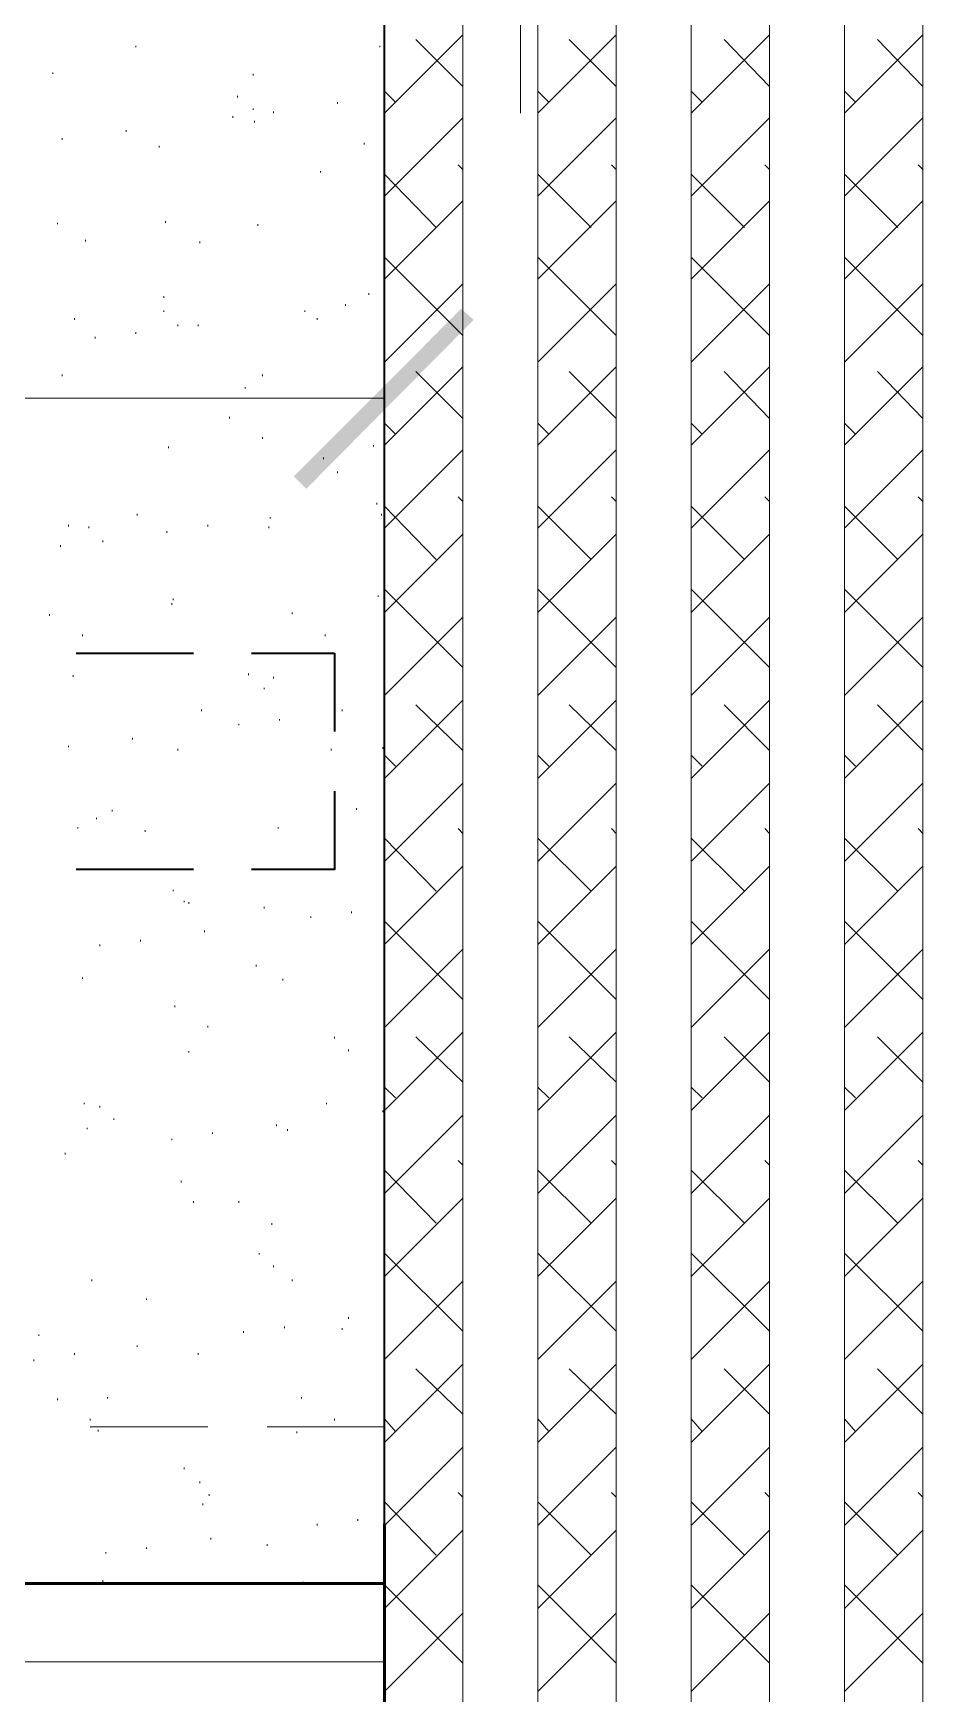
# Model space of a CAD drawing. Header units: inches. Extents: x 5 to 516, y -193 to 129.
# Drawn here: x 75.467 to 77.362, y -88.185 to -84.65 of the extents above; entities that cross this region are included whole.
import ezdxf

# ---------------------------------------------------------------- set-up
doc = ezdxf.new("R2010")
doc.units = ezdxf.units.IN
doc.header["$MEASUREMENT"] = 0
doc.layers.add('PDF4_Geometry', color=7, linetype='Continuous')
doc.layers.add('PDF4_Solid Fills', color=7, linetype='Continuous')

msp = doc.modelspace()

# ---------------------------------------------------------------- linework, layer by layer
at = {"layer": 'PDF4_Geometry', "lineweight": 35}
for points in [[(76.2154243, -98.2829846), (76.2154243, -79.969649)], [(75.5587538, -85.9696495), (75.8087539, -85.9696495)], [(75.9320856, -85.9696495), (76.1087522, -85.9696495)], [(76.1087552, -85.9696495), (76.1087552, -86.1363162)], [(76.1087552, -86.2629845), (76.1087552, -86.4296512), (75.9320885, -86.4296512)], [(75.8087539, -86.4296512), (75.5587538, -86.4296512)]]:
    msp.add_lwpolyline(points, dxfattribs=at)
at = {"layer": 'PDF4_Geometry', "lineweight": 15}
for points in [[(76.382091, -97.7829846), (76.382091, -80.0329832), (76.2154243, -80.0329832), (76.2154243, -97.7829846)], [(76.7087512, -97.7829846), (76.7087512, -80.0329832), (76.5420845, -80.0329832), (76.5420845, -97.7829846)], [(77.0354182, -97.7829846), (77.0354182, -80.0329832), (76.8687515, -80.0329832), (76.8687515, -97.7829846)], [(77.3620851, -97.7829846), (77.3620851, -80.0329832), (77.1954185, -80.0329832), (77.1954185, -97.7829846)]]:
    msp.add_lwpolyline(points, close=True, dxfattribs=at)
for points in [[(76.5054227, -84.8196487), (76.5054227, -83.452982)], [(76.2154243, -84.5863181), (76.2154243, -85.6763182)], [(75.6854255, -84.6796493), (75.6854255, -84.6763157)], [(76.2054282, -84.6796493), (76.2054282, -84.6763157)], [(75.5087592, -84.7363158), (75.5087592, -84.7329826)], [(75.9354255, -84.739649), (75.9354255, -84.7363158)], [(75.9020936, -84.7863159), (75.9020936, -84.7829823)], [(76.1154284, -84.7996491), (76.1154284, -84.7963159)], [(75.892094, -84.8296492), (75.892094, -84.826316)], [(75.9354255, -84.8129824), (75.9354255, -84.8096491)], [(75.9387588, -84.8396492), (75.9387588, -84.836316)], [(75.9787605, -84.8196491), (75.9787605, -84.816316)], [(75.5287618, -84.8763156), (75.5287618, -84.8729824)], [(75.6654263, -84.8596493), (75.6654263, -84.8563156)], [(75.7354269, -84.8929825), (75.7354269, -84.8896493)], [(76.1720928, -84.8863156), (76.1720928, -84.8829825)], [(76.0787598, -84.9463158), (76.0787598, -84.9429826)], [(75.7487597, -85.0529823), (75.7487597, -85.0496492)], [(75.5187588, -85.0563159), (75.5187588, -85.0529823)], [(75.9454285, -85.0596492), (75.9454285, -85.0563159)], [(75.5787598, -85.0929824), (75.5787598, -85.0896492)], [(75.8220934, -85.096316), (75.8220934, -85.0929824)], [(75.7454265, -85.2129826), (75.7454265, -85.209649)], [(76.1320944, -85.2296491), (76.1320944, -85.2263158)], [(76.1820924, -85.2063158), (76.1820924, -85.2029826)], [(75.5554274, -85.2596491), (75.5554274, -85.2563159)], [(75.7454265, -85.2429827), (75.7454265, -85.2396491)], [(76.0454279, -85.2429827), (76.0454279, -85.2396491)], [(76.0720934, -85.2596491), (76.0720934, -85.2563159)], [(75.598759, -85.2996492), (75.598759, -85.296316)], [(75.6854255, -85.2896491), (75.6854255, -85.286316)], [(75.7754286, -85.2729823), (75.7754286, -85.2696491)], [(75.8187603, -85.2729823), (75.8187603, -85.2696491)], [(75.5287618, -85.3796493), (75.5287618, -85.3763157)], [(75.9187595, -85.4063157), (75.9187595, -85.4029825)], [(75.9554282, -85.3796493), (75.9554282, -85.3763157)], [(75.838756, -85.4263179), (71.7154223, -85.4263179), (67.5887554, -85.4263179)], [(76.2154243, -85.4263179), (75.8387577, -85.4263179)], [(75.8854276, -85.469649), (75.8854276, -85.4663159)], [(75.9554282, -85.5129827), (75.9554282, -85.5096491)], [(75.7554261, -85.5329824), (75.7554261, -85.5296491)], [(76.1920953, -85.5296491), (76.1920953, -85.526316)], [(76.0854262, -85.556316), (76.0854262, -85.5529824)], [(76.1154284, -85.586316), (76.1154284, -85.5829824)], [(76.1987617, -85.6529825), (76.1987617, -85.6496494)], [(75.6887587, -85.6763158), (75.6887587, -85.6729826)], [(75.9720941, -85.6829826), (75.9720941, -85.6796494)], [(76.2087613, -85.6763158), (76.2087613, -85.6729826)], [(75.5420946, -85.699649), (75.5420946, -85.6963158)], [(75.5854262, -85.7029827), (75.5854262, -85.699649)], [(75.7520929, -85.7129827), (75.7520929, -85.709649)], [(75.8387594, -85.699649), (75.8387594, -85.6963158)], [(75.9687609, -85.7029827), (75.9687609, -85.699649)], [(75.5254286, -85.7429827), (75.5254286, -85.7396491)], [(75.6154283, -85.7329827), (75.6154283, -85.7296491)], [(75.7620925, -85.8663157), (75.7620925, -85.8629825)], [(75.7654257, -85.8563157), (75.7654257, -85.8529825)], [(76.2020949, -85.8496493), (76.2020949, -85.8463161)], [(75.5020928, -85.8896493), (75.5020928, -85.8863157)], [(76.0187589, -85.8863157), (76.0187589, -85.8829826)], [(75.5720934, -85.9329826), (75.5720934, -85.9296494)], [(76.0887594, -85.9329826), (76.0887594, -85.9296494)], [(75.5520942, -86.0196492), (75.5520942, -86.016316)], [(75.9254259, -86.016316), (75.9254259, -86.0129828)], [(75.9787605, -86.0229823), (75.9787605, -86.0196492)], [(75.9587613, -86.046316), (75.9587613, -86.0429824)], [(75.8254266, -86.0929825), (75.8254266, -86.0896493)], [(75.9920933, -86.1129825), (75.9920933, -86.1096494)], [(76.125428, -86.0929825), (76.125428, -86.0896493)], [(75.9054268, -86.1229825), (75.9054268, -86.1196494)], [(75.5420946, -86.1696494), (75.5420946, -86.1663158)], [(75.6787591, -86.1529826), (75.6787591, -86.1496494)], [(75.7754286, -86.1763158), (75.7754286, -86.1729826)], [(76.1020922, -86.1763158), (76.1020922, -86.1729826)], [(76.2120946, -86.1729826), (76.2120946, -86.1696494)], [(75.6020922, -86.3229825), (75.6020922, -86.3196493)], [(75.6354276, -86.306316), (75.6354276, -86.3029824)], [(76.1554268, -86.3029824), (76.1554268, -86.2996493)], [(75.5620938, -86.3429825), (75.5620938, -86.3396493)], [(75.7054281, -86.3496493), (75.7054281, -86.3463161)], [(75.9887601, -86.3429825), (75.9887601, -86.3396493)], [(75.7654257, -86.4763159), (75.7654257, -86.4729827)], [(75.7887615, -86.4996492), (75.7887615, -86.496316)], [(75.798761, -86.5029828), (75.798761, -86.4996492)], [(75.9587613, -86.5129828), (75.9587613, -86.5096492)], [(76.0587607, -86.5329824), (76.0587607, -86.5296492)], [(76.1454272, -86.5229824), (76.1454272, -86.5196492)], [(75.832093, -86.5629825), (75.832093, -86.5596493)], [(75.608762, -86.5929825), (75.608762, -86.5896493)], [(75.6954285, -86.5829825), (75.6954285, -86.5796493)], [(75.9420953, -86.6363158), (75.9420953, -86.6329826)], [(75.5720934, -86.6629827), (75.5720934, -86.6596494)], [(75.9987597, -86.6663158), (75.9987597, -86.6629827)], [(75.7687589, -86.7229827), (75.7687589, -86.7196491)], [(75.8387594, -86.766316), (75.8387594, -86.7629828)], [(75.798761, -86.8196493), (75.798761, -86.8163161)], [(76.108762, -86.7896492), (76.108762, -86.7863161)], [(76.1387608, -86.8163161), (76.1387608, -86.8129825)], [(75.5754266, -86.9296495), (75.5754266, -86.9263159)], [(75.608762, -86.9363159), (75.608762, -86.9329827)], [(75.6387607, -86.9629828), (75.6387607, -86.9596491)], [(76.0920926, -86.9296495), (76.0920926, -86.9263159)], [(76.2120946, -86.9463159), (76.2120946, -86.9429828)], [(75.582093, -86.9829828), (75.582093, -86.9796492)], [(75.848759, -86.9929828), (75.848759, -86.9896492)], [(75.9854269, -86.976316), (75.9854269, -86.9729828)], [(76.0087593, -86.986316), (76.0087593, -86.9829828)], [(75.7620925, -87.006316), (75.7620925, -87.0029828)], [(75.5354282, -87.0363161), (75.5354282, -87.0329825)], [(75.782095, -87.0963162), (75.782095, -87.0929825)], [(75.8087606, -87.1396494), (75.8087606, -87.1363158)], [(75.9054268, -87.1396494), (75.9054268, -87.1363158)], [(75.9754273, -87.1863159), (75.9754273, -87.1829827)], [(75.9487617, -87.2496492), (75.9487617, -87.2463161)], [(75.9787605, -87.2763157), (75.9787605, -87.2729824)], [(75.5920926, -87.3063161), (75.5920926, -87.3029829)], [(76.0187589, -87.3063161), (76.0187589, -87.3029829)], [(75.7087613, -87.3463162), (75.7087613, -87.342983)], [(76.1387608, -87.3863163), (76.1387608, -87.3829831)], [(75.4787604, -87.4229823), (75.4787604, -87.4196491)], [(75.9154264, -87.4163159), (75.9154264, -87.4129827)], [(76.0020929, -87.4063163), (76.0020929, -87.4029823)], [(76.125428, -87.4096495), (76.125428, -87.4063163)], [(75.6887587, -87.4463164), (75.6887587, -87.4429823)], [(75.4687609, -87.476316), (75.4687609, -87.4729828)], [(75.5554274, -87.4629824), (75.5554274, -87.4596492)], [(75.8187603, -87.4629824), (75.8187603, -87.4596492)], [(75.5187588, -87.5596494), (75.5187588, -87.5563161)], [(75.625428, -87.5563161), (75.625428, -87.552983)], [(76.0387615, -87.5563161), (76.0387615, -87.552983)], [(75.838756, -87.6163171), (75.588756, -87.6163171)], [(75.5887594, -87.6029826), (75.5887594, -87.5996494)], [(75.6054254, -87.6263159), (75.6054254, -87.6229826)], [(76.2154243, -87.6163171), (75.9654243, -87.6163171)], [(76.0287619, -87.6296491), (76.0287619, -87.6263159)], [(76.108762, -87.6029826), (76.108762, -87.5996494)], [(75.7887615, -87.706316), (75.7887615, -87.7029828)], [(75.8220934, -87.7363156), (75.8220934, -87.7329824)], [(75.8420926, -87.7629829), (75.8420926, -87.7596497)], [(75.8287598, -87.7829829), (75.8287598, -87.7796498)], [(76.0720934, -87.8263162), (76.0720934, -87.822983)], [(76.15876, -87.8163158), (76.15876, -87.8129826)], [(75.7087613, -87.8763159), (75.7087613, -87.8729827)], [(75.8454258, -87.8563158), (75.8454258, -87.8529827)], [(75.9654277, -87.8696495), (75.9654277, -87.8663163)], [(75.6220948, -87.8863163), (75.6220948, -87.8829831)], [(75.6154283, -87.9463164), (75.6154283, -87.9429824)], [(76.0420947, -87.9496496), (76.0420947, -87.9463164)], [(76.2154243, -88.1163172), (24.1287536, -88.1163172)]]:
    msp.add_lwpolyline(points, dxfattribs=at)
at = {"layer": 'PDF4_Geometry', "color": 8, "lineweight": 15, "true_color": 0x808080}
for points in [[(76.2154243, -84.8196487), (76.382091, -84.652982)], [(76.382091, -84.7629844), (76.282091, -84.6629844)], [(76.5420845, -84.8196487), (76.7087512, -84.652982)], [(76.7087512, -84.7629844), (76.6087512, -84.6629844)], [(76.8687515, -84.8196487), (77.0354182, -84.652982)], [(77.0354182, -84.7629844), (76.9387515, -84.6629844)], [(77.1954185, -84.8196487), (77.3620851, -84.652982)], [(77.3620851, -84.7629844), (77.2654185, -84.6629844)], [(76.2387533, -84.7963163), (76.21542, -84.772983)], [(76.5654203, -84.7963163), (76.542087, -84.772983)], [(76.8920873, -84.7963163), (76.8687539, -84.772983)], [(77.2187542, -84.7963163), (77.1954209, -84.772983)], [(76.2154243, -84.9963184), (76.382091, -84.8296517)], [(76.5420845, -84.9963184), (76.7087512, -84.8296517)], [(76.8687515, -84.9963184), (77.0354182, -84.8296517)], [(77.1954185, -84.9963184), (77.3620851, -84.8296517)], [(76.382091, -84.9396506), (76.372091, -84.9296506)], [(76.7087512, -84.9396506), (76.6987512, -84.9296506)], [(77.0354182, -84.9396506), (77.0254182, -84.9296506)], [(77.3620851, -84.9396506), (77.3520851, -84.9296506)], [(76.3254233, -85.0629824), (76.2154233, -84.949649)], [(76.65542, -85.0629824), (76.5420867, -84.949649)], [(76.982087, -85.0629824), (76.8687537, -84.949649)], [(77.308754, -85.0629824), (77.1954206, -84.949649)], [(76.2154243, -85.1729847), (76.382091, -85.006318)], [(76.5420845, -85.1729847), (76.7087512, -85.006318)], [(76.8687515, -85.1729847), (77.0354182, -85.006318)], [(77.1954185, -85.1729847), (77.3620851, -85.006318)], [(76.382091, -85.2929832), (76.2154243, -85.1263165)], [(76.7087512, -85.2929832), (76.5420845, -85.1263165)], [(77.0354182, -85.2929832), (76.8687515, -85.1263165)], [(77.3620851, -85.2929832), (77.1954185, -85.1263165)], [(76.2154243, -85.3496509), (76.382091, -85.1829843)], [(76.5420845, -85.3496509), (76.7087512, -85.1829843)], [(76.8687515, -85.3496509), (77.0354182, -85.1829843)], [(77.1954185, -85.3496509), (77.3620851, -85.1829843)], [(76.2154243, -85.5263172), (76.382091, -85.3596505)], [(76.382091, -85.4696495), (76.282091, -85.3696495)], [(76.5420845, -85.5263172), (76.7087512, -85.3596505)], [(76.7087512, -85.4696495), (76.6087512, -85.3696495)], [(76.8687515, -85.5263172), (77.0354182, -85.3596505)], [(77.0354182, -85.4696495), (76.9387515, -85.3696495)], [(77.1954185, -85.5263172), (77.3620851, -85.3596505)], [(77.3620851, -85.4696495), (77.2654185, -85.3696495)], [(76.2387533, -85.5029848), (76.21542, -85.4796515)], [(76.5654203, -85.5029848), (76.542087, -85.4796515)], [(76.8920873, -85.5029848), (76.8687539, -85.4796515)], [(77.2187542, -85.5029848), (77.1954209, -85.4796515)], [(76.2154243, -85.7029835), (76.382091, -85.5363168)], [(76.5420845, -85.7029835), (76.7087512, -85.5363168)], [(76.8687515, -85.7029835), (77.0354182, -85.5363168)], [(77.1954185, -85.7029835), (77.3620851, -85.5363168)], [(76.382091, -85.6463157), (76.372091, -85.6363157)], [(76.7087512, -85.6463157), (76.6987512, -85.6363157)], [(77.0354182, -85.6463157), (77.0254182, -85.6363157)], [(77.3620851, -85.6463157), (77.3520851, -85.6363157)], [(76.3254233, -85.7696508), (76.2154233, -85.6563175)], [(76.65542, -85.7696508), (76.5420867, -85.6563175)], [(76.982087, -85.7696508), (76.8687537, -85.6563175)], [(77.308754, -85.7696508), (77.1954206, -85.6563175)], [(76.2154243, -85.882983), (76.382091, -85.7163163)], [(76.5420845, -85.882983), (76.7087512, -85.7163163)], [(76.8687515, -85.882983), (77.0354182, -85.7163163)], [(77.1954185, -85.882983), (77.3620851, -85.7163163)], [(76.382091, -85.9996517), (76.2154243, -85.832985)], [(76.7087512, -85.9996517), (76.5420845, -85.832985)], [(77.0354182, -85.9996517), (76.8687515, -85.832985)], [(77.3620851, -85.9996517), (77.1954185, -85.832985)], [(76.2154243, -86.0596492), (76.382091, -85.8929826)], [(76.5420845, -86.0596492), (76.7087512, -85.8929826)], [(76.8687515, -86.0596492), (77.0354182, -85.8929826)], [(77.1954185, -86.0596492), (77.3620851, -85.8929826)], [(76.2154243, -86.2363155), (76.382091, -86.0696488)], [(76.5420845, -86.2363155), (76.7087512, -86.0696488)], [(76.8687515, -86.2363155), (77.0354182, -86.0696488)], [(77.1954185, -86.2363155), (77.3620851, -86.0696488)], [(76.382091, -86.1763179), (76.282091, -86.0796513)], [(76.7087512, -86.1763179), (76.6087512, -86.0796513)], [(77.0354182, -86.1763179), (76.9387515, -86.0796513)], [(77.3620851, -86.1763179), (77.2654185, -86.0796513)], [(76.2387533, -86.2096499), (76.21542, -86.1863166)], [(76.5654203, -86.2096499), (76.542087, -86.1863166)], [(76.8920873, -86.2096499), (76.8687539, -86.1863166)], [(77.2187542, -86.2096499), (77.1954209, -86.1863166)], [(76.2154243, -86.4129852), (76.382091, -86.2463185)], [(76.5420845, -86.4129852), (76.7087512, -86.2463185)], [(76.8687515, -86.4129852), (77.0354182, -86.2463185)], [(77.1954185, -86.4129852), (77.3620851, -86.2463185)], [(76.382091, -86.3529842), (76.372091, -86.3429842)], [(76.7087512, -86.3529842), (76.6987512, -86.3429842)], [(77.0354182, -86.3529842), (77.0254182, -86.3429842)], [(77.3620851, -86.3529842), (77.3520851, -86.3429842)], [(76.3254233, -86.4763159), (76.2154233, -86.3629826)], [(76.65542, -86.4763159), (76.5420867, -86.3629826)], [(76.982087, -86.4763159), (76.8687537, -86.3629826)], [(77.308754, -86.4763159), (77.1954206, -86.3629826)], [(76.2154243, -86.5896514), (76.382091, -86.4229848)], [(76.5420845, -86.5896514), (76.7087512, -86.4229848)], [(76.8687515, -86.5896514), (77.0354182, -86.4229848)], [(77.1954185, -86.5896514), (77.3620851, -86.4229848)], [(76.382091, -86.7063168), (76.2154243, -86.5396501)], [(76.7087512, -86.7063168), (76.5420845, -86.5396501)], [(77.0354182, -86.7063168), (76.8687515, -86.5396501)], [(77.3620851, -86.7063168), (77.1954185, -86.5396501)], [(76.2154243, -86.7663177), (76.382091, -86.599651)], [(76.5420845, -86.7663177), (76.7087512, -86.599651)], [(76.8687515, -86.7663177), (77.0354182, -86.599651)], [(77.1954185, -86.7663177), (77.3620851, -86.599651)], [(76.2154243, -86.942984), (76.382091, -86.7763173)], [(76.5420845, -86.942984), (76.7087512, -86.7763173)], [(76.8687515, -86.942984), (77.0354182, -86.7763173)], [(77.1954185, -86.942984), (77.3620851, -86.7763173)], [(76.382091, -86.882983), (76.282091, -86.7863164)], [(76.7087512, -86.882983), (76.6087512, -86.7863164)], [(77.0354182, -86.882983), (76.9387515, -86.7863164)], [(77.3620851, -86.882983), (77.2654185, -86.7863164)], [(76.2387533, -86.9163184), (76.21542, -86.8929851)], [(76.5654203, -86.9163184), (76.542087, -86.8929851)], [(76.8920873, -86.9163184), (76.8687539, -86.8929851)], [(77.2187542, -86.9163184), (77.1954209, -86.8929851)], [(76.2154243, -87.1196503), (76.382091, -86.9529836)], [(76.5420845, -87.1196503), (76.7087512, -86.9529836)], [(76.8687515, -87.1196503), (77.0354182, -86.9529836)], [(77.1954185, -87.1196503), (77.3620851, -86.9529836)], [(76.382091, -87.0596493), (76.372091, -87.0496493)], [(76.7087512, -87.0596493), (76.6987512, -87.0496493)], [(77.0354182, -87.0596493), (77.0254182, -87.0496493)], [(77.3620851, -87.0596493), (77.3520851, -87.0496493)], [(76.3254233, -87.1829844), (76.2154233, -87.0696511)], [(76.65542, -87.1829844), (76.5420867, -87.0696511)], [(76.982087, -87.1829844), (76.8687537, -87.0696511)], [(77.308754, -87.1829844), (77.1954206, -87.0696511)], [(76.2154243, -87.2963165), (76.382091, -87.1296499)], [(76.5420845, -87.2963165), (76.7087512, -87.1296499)], [(76.8687515, -87.2963165), (77.0354182, -87.1296499)], [(77.1954185, -87.2963165), (77.3620851, -87.1296499)], [(76.382091, -87.4129853), (76.2154243, -87.2463186)], [(76.7087512, -87.4129853), (76.5420845, -87.2463186)], [(77.0354182, -87.4129853), (76.8687515, -87.2463186)], [(77.3620851, -87.4129853), (77.1954185, -87.2463186)], [(76.2154243, -87.4729828), (76.382091, -87.3063161)], [(76.5420845, -87.4729828), (76.7087512, -87.3063161)], [(76.8687515, -87.4729828), (77.0354182, -87.3063161)], [(77.1954185, -87.4729828), (77.3620851, -87.3063161)], [(76.2154243, -87.6496525), (76.382091, -87.4829858)], [(76.5420845, -87.6496525), (76.7087512, -87.4829858)], [(76.8687515, -87.6496525), (77.0354182, -87.4829858)], [(77.1954185, -87.6496525), (77.3620851, -87.4829858)], [(76.382091, -87.5896515), (76.282091, -87.4929849)], [(76.7087512, -87.5896515), (76.6087512, -87.4929849)], [(77.0354182, -87.5896515), (76.9387515, -87.4929849)], [(77.3620851, -87.5896515), (77.2654185, -87.4929849)], [(76.2387533, -87.6263167), (76.21542, -87.59965)], [(76.5654203, -87.6263167), (76.542087, -87.59965)], [(76.8920873, -87.6263167), (76.8687539, -87.59965)], [(77.2187542, -87.6263167), (77.1954209, -87.59965)], [(76.2154243, -87.8263154), (76.382091, -87.6596487)], [(76.5420845, -87.8263154), (76.7087512, -87.6596487)], [(76.8687515, -87.8263154), (77.0354182, -87.6596487)], [(77.1954185, -87.8263154), (77.3620851, -87.6596487)], [(76.382091, -87.7663178), (76.372091, -87.7563178)], [(76.7087512, -87.7663178), (76.6987512, -87.7563178)], [(77.0354182, -87.7663178), (77.0254182, -87.7563178)], [(77.3620851, -87.7663178), (77.3520851, -87.7563178)], [(76.3254233, -87.8896495), (76.2154233, -87.7763162)], [(76.65542, -87.8896495), (76.5420867, -87.7763162)], [(76.982087, -87.8896495), (76.8687537, -87.7763162)], [(77.308754, -87.8896495), (77.1954206, -87.7763162)], [(76.2154243, -88.002985), (76.382091, -87.8363183)], [(76.5420845, -88.002985), (76.7087512, -87.8363183)], [(76.8687515, -88.002985), (77.0354182, -87.8363183)], [(77.1954185, -88.002985), (77.3620851, -87.8363183)], [(76.382091, -88.1196503), (76.2154243, -87.9529837)], [(76.7087512, -88.1196503), (76.5420845, -87.9529837)], [(77.0354182, -88.1196503), (76.8687515, -87.9529837)], [(77.3620851, -88.1196503), (77.1954185, -87.9529837)], [(76.2154243, -88.1796513), (76.382091, -88.0129846)], [(76.5420845, -88.1796513), (76.7087512, -88.0129846)], [(76.8687515, -88.1796513), (77.0354182, -88.0129846)], [(77.1954185, -88.1796513), (77.3620851, -88.0129846)]]:
    msp.add_lwpolyline(points, dxfattribs=at)
at = {"layer": 'PDF4_Geometry', "lineweight": 50}
msp.add_lwpolyline([(76.2154243, -87.9496505), (76.2154243, -87.8229838)], dxfattribs=at)
msp.add_lwpolyline([(76.215421, -87.9496505), (76.215421, -88.9496506), (24.1287503, -88.9496506), (24.1287503, -88.1163172), (23.9620836, -88.1163172), (23.9620836, -87.9496505)], close=True, dxfattribs=at)
at = {"layer": 'PDF4_Solid Fills', "lineweight": 50, "transparency": 33554559}
for points in [[(76.0220853, -85.5929846), (76.048752, -85.6196512), (76.378752, -85.2363179)], [(76.0487577, -85.6196501), (76.3787577, -85.2363168), (76.4054244, -85.2596501)]]:
    msp.add_solid(points, dxfattribs=at)

doc.saveas('drawing.dxf')
